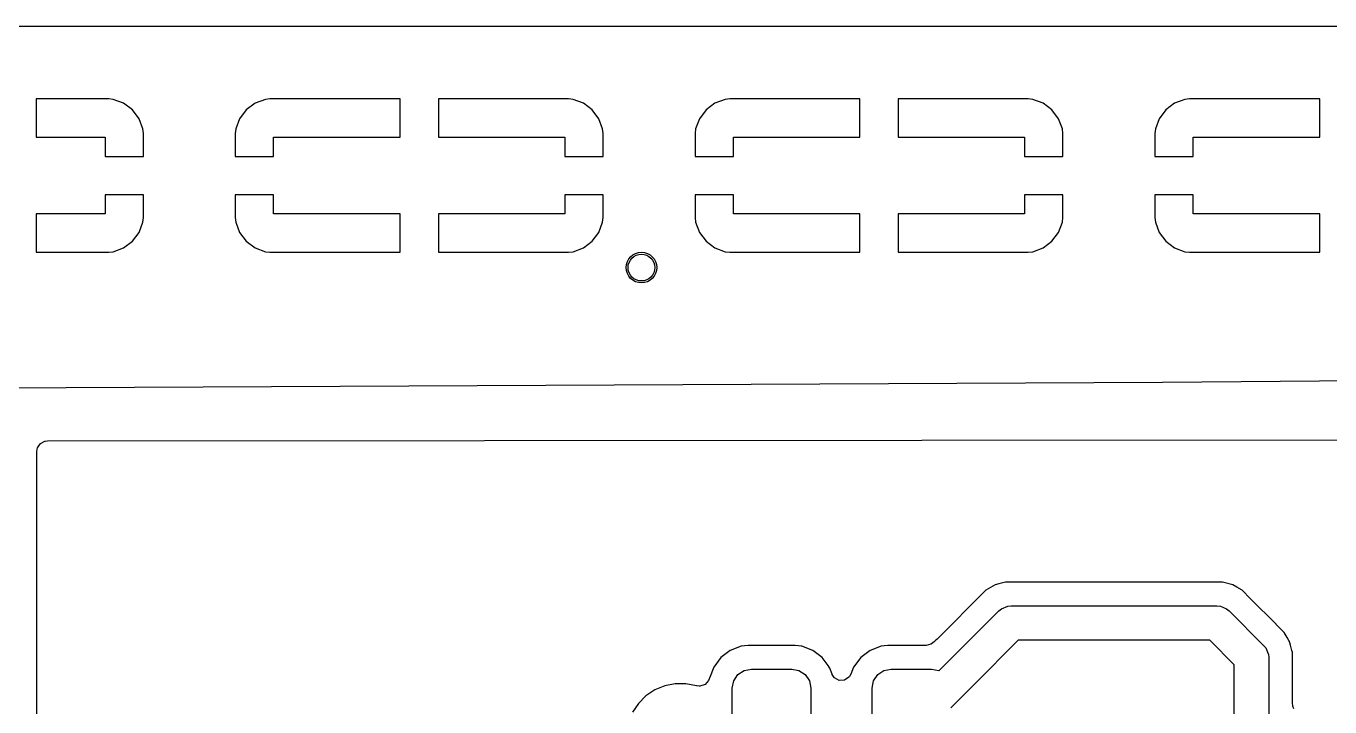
# Model space of a CAD drawing. Header units: inches. Extents: x 0.23 to 2.97, y 0.23 to 1.77.
# Drawn here: x 0.743 to 1.412, y 1.419 to 1.769 of the extents above; entities that cross this region are included whole.
import ezdxf

# ---------------------------------------------------------------- set-up
doc = ezdxf.new("R2010")
doc.units = ezdxf.units.IN
doc.header["$MEASUREMENT"] = 0
doc.layers.add('BLACK', color=250, linetype='CONTINUOUS')

msp = doc.modelspace()

# ---------------------------------------------------------------- linework, layer by layer
at = {"layer": 'BLACK', "linetype": 'CONTINUOUS'}
for p, q in [((0.71643, 1.76888), (2.96557, 1.76888)), ((0.78495, 1.7315), (0.74764, 1.7315)), ((0.74764, 1.7315), (0.74764, 1.71181)), ((0.7873, 1.73124), (0.78495, 1.7315)), ((0.7926, 1.72927), (0.7873, 1.73124)), ((0.7873, 1.73124), (0.7873, 1.73124)), ((0.79713, 1.72587), (0.7926, 1.72927)), ((0.7926, 1.72927), (0.7926, 1.72927)), ((0.86015, 1.72927), (0.85562, 1.72587)), ((0.86546, 1.73124), (0.86015, 1.72927)), ((0.86015, 1.72927), (0.86015, 1.72927)), ((0.8678, 1.7315), (0.86546, 1.73124)), ((0.86546, 1.73124), (0.86546, 1.73124)), ((0.93465, 1.7315), (0.8678, 1.7315)), ((0.93465, 1.71181), (0.93465, 1.7315)), ((1.02117, 1.7315), (0.95433, 1.7315)), ((0.95433, 1.7315), (0.95433, 1.71181)), ((1.02352, 1.73124), (1.02117, 1.7315)), ((1.02882, 1.72927), (1.02352, 1.73124)), ((1.02352, 1.73124), (1.02352, 1.73124)), ((1.03335, 1.72587), (1.02882, 1.72927)), ((1.02882, 1.72927), (1.02882, 1.72927)), ((1.09637, 1.72927), (1.09184, 1.72587)), ((1.10168, 1.73124), (1.09637, 1.72927)), ((1.09637, 1.72927), (1.09637, 1.72927)), ((1.10402, 1.7315), (1.10168, 1.73124)), ((1.10168, 1.73124), (1.10168, 1.73124)), ((1.17087, 1.7315), (1.10402, 1.7315)), ((1.17087, 1.71181), (1.17087, 1.7315)), ((1.2574, 1.7315), (1.19055, 1.7315)), ((1.19055, 1.7315), (1.19055, 1.71181)), ((1.25974, 1.73124), (1.2574, 1.7315)), ((1.26504, 1.72927), (1.25974, 1.73124)), ((1.25974, 1.73124), (1.25974, 1.73124)), ((1.26957, 1.72587), (1.26504, 1.72927)), ((1.26504, 1.72927), (1.26504, 1.72927)), ((1.33259, 1.72927), (1.32806, 1.72587)), ((1.3379, 1.73124), (1.33259, 1.72927)), ((1.33259, 1.72927), (1.33259, 1.72927)), ((1.34024, 1.7315), (1.3379, 1.73124)), ((1.3379, 1.73124), (1.3379, 1.73124)), ((1.40709, 1.7315), (1.34024, 1.7315)), ((1.40709, 1.71181), (1.40709, 1.7315)), ((0.80053, 1.72134), (0.79713, 1.72587)), ((0.79713, 1.72587), (0.79713, 1.72587)), ((0.85562, 1.72587), (0.85223, 1.72134)), ((0.85562, 1.72587), (0.85562, 1.72587)), ((1.03675, 1.72134), (1.03335, 1.72587)), ((1.03335, 1.72587), (1.03335, 1.72587)), ((1.09184, 1.72587), (1.08845, 1.72134)), ((1.09184, 1.72587), (1.09184, 1.72587)), ((1.27297, 1.72134), (1.26957, 1.72587)), ((1.26957, 1.72587), (1.26957, 1.72587)), ((1.32806, 1.72587), (1.32467, 1.72134)), ((1.32806, 1.72587), (1.32806, 1.72587)), ((0.8025, 1.71604), (0.80053, 1.72134)), ((0.80053, 1.72134), (0.80053, 1.72134)), ((0.80276, 1.71369), (0.8025, 1.71604)), ((0.8025, 1.71604), (0.8025, 1.71604)), ((0.85025, 1.71604), (0.85, 1.71369)), ((0.85223, 1.72134), (0.85025, 1.71604)), ((0.85025, 1.71604), (0.85025, 1.71604)), ((0.85223, 1.72134), (0.85223, 1.72134)), ((1.03872, 1.71604), (1.03675, 1.72134)), ((1.03675, 1.72134), (1.03675, 1.72134)), ((1.03898, 1.71369), (1.03872, 1.71604)), ((1.03872, 1.71604), (1.03872, 1.71604)), ((1.08647, 1.71604), (1.08622, 1.71369)), ((1.08845, 1.72134), (1.08647, 1.71604)), ((1.08647, 1.71604), (1.08647, 1.71604)), ((1.08845, 1.72134), (1.08845, 1.72134)), ((1.27494, 1.71604), (1.27297, 1.72134)), ((1.27297, 1.72134), (1.27297, 1.72134)), ((1.2752, 1.71369), (1.27494, 1.71604)), ((1.27494, 1.71604), (1.27494, 1.71604)), ((1.32269, 1.71604), (1.32244, 1.71369)), ((1.32467, 1.72134), (1.32269, 1.71604)), ((1.32269, 1.71604), (1.32269, 1.71604)), ((1.32467, 1.72134), (1.32467, 1.72134)), ((0.74764, 1.71181), (0.78307, 1.71181)), ((0.78307, 1.71181), (0.78307, 1.70197)), ((0.80276, 1.70197), (0.80276, 1.71369)), ((0.80276, 1.71369), (0.80276, 1.71369)), ((0.85, 1.71369), (0.85, 1.70197)), ((0.86969, 1.70197), (0.86969, 1.71181)), ((0.86969, 1.71181), (0.93465, 1.71181)), ((0.95433, 1.71181), (1.01929, 1.71181)), ((1.01929, 1.71181), (1.01929, 1.70197)), ((1.03898, 1.70197), (1.03898, 1.71369)), ((1.03898, 1.71369), (1.03898, 1.71369)), ((1.08622, 1.71369), (1.08622, 1.70197)), ((1.10591, 1.70197), (1.10591, 1.71181)), ((1.10591, 1.71181), (1.17087, 1.71181)), ((1.19055, 1.71181), (1.25551, 1.71181)), ((1.25551, 1.71181), (1.25551, 1.70197)), ((1.2752, 1.70197), (1.2752, 1.71369)), ((1.2752, 1.71369), (1.2752, 1.71369)), ((1.32244, 1.71369), (1.32244, 1.70197)), ((1.34213, 1.70197), (1.34213, 1.71181)), ((1.34213, 1.71181), (1.40709, 1.71181)), ((0.78307, 1.70197), (0.80276, 1.70197)), ((0.85, 1.70197), (0.86969, 1.70197)), ((1.01929, 1.70197), (1.03898, 1.70197)), ((1.08622, 1.70197), (1.10591, 1.70197)), ((1.25551, 1.70197), (1.2752, 1.70197)), ((1.32244, 1.70197), (1.34213, 1.70197)), ((0.80276, 1.68228), (0.78307, 1.68228)), ((0.78307, 1.68228), (0.78307, 1.67244)), ((0.80276, 1.67056), (0.80276, 1.68228)), ((0.86969, 1.68228), (0.85, 1.68228)), ((0.85, 1.68228), (0.85, 1.67056)), ((0.86969, 1.67244), (0.86969, 1.68228)), ((1.03898, 1.68228), (1.01929, 1.68228)), ((1.01929, 1.68228), (1.01929, 1.67244)), ((1.03898, 1.67056), (1.03898, 1.68228)), ((1.10591, 1.68228), (1.08622, 1.68228)), ((1.08622, 1.68228), (1.08622, 1.67056)), ((1.10591, 1.67244), (1.10591, 1.68228)), ((1.2752, 1.68228), (1.25551, 1.68228)), ((1.25551, 1.68228), (1.25551, 1.67244)), ((1.2752, 1.67056), (1.2752, 1.68228)), ((1.34213, 1.68228), (1.32244, 1.68228)), ((1.32244, 1.68228), (1.32244, 1.67056)), ((1.34213, 1.67244), (1.34213, 1.68228)), ((0.78307, 1.67244), (0.74764, 1.67244)), ((0.74764, 1.67244), (0.74764, 1.65276)), ((0.80053, 1.66291), (0.8025, 1.66821)), ((0.8025, 1.66821), (0.80276, 1.67056)), ((0.8025, 1.66821), (0.8025, 1.66821)), ((0.80276, 1.67056), (0.80276, 1.67056)), ((0.85, 1.67056), (0.85025, 1.66821)), ((0.85025, 1.66821), (0.85025, 1.66821)), ((0.85025, 1.66821), (0.85223, 1.66291)), ((0.93465, 1.67244), (0.86969, 1.67244)), ((0.93465, 1.65276), (0.93465, 1.67244)), ((1.01929, 1.67244), (0.95433, 1.67244)), ((0.95433, 1.67244), (0.95433, 1.65276)), ((1.03675, 1.66291), (1.03872, 1.66821)), ((1.03872, 1.66821), (1.03898, 1.67056)), ((1.03872, 1.66821), (1.03872, 1.66821)), ((1.03898, 1.67056), (1.03898, 1.67056)), ((1.08622, 1.67056), (1.08647, 1.66821)), ((1.08647, 1.66821), (1.08647, 1.66821)), ((1.08647, 1.66821), (1.08845, 1.66291)), ((1.17087, 1.67244), (1.10591, 1.67244)), ((1.17087, 1.65276), (1.17087, 1.67244)), ((1.25551, 1.67244), (1.19055, 1.67244)), ((1.19055, 1.67244), (1.19055, 1.65276)), ((1.27297, 1.66291), (1.27494, 1.66821)), ((1.27494, 1.66821), (1.2752, 1.67056)), ((1.27494, 1.66821), (1.27494, 1.66821)), ((1.2752, 1.67056), (1.2752, 1.67056)), ((1.32244, 1.67056), (1.32269, 1.66821)), ((1.32269, 1.66821), (1.32269, 1.66821)), ((1.32269, 1.66821), (1.32467, 1.66291)), ((1.40709, 1.67244), (1.34213, 1.67244)), ((1.40709, 1.65276), (1.40709, 1.67244)), ((0.79713, 1.65838), (0.80053, 1.66291)), ((0.80053, 1.66291), (0.80053, 1.66291)), ((0.85223, 1.66291), (0.85223, 1.66291)), ((0.85223, 1.66291), (0.85562, 1.65838)), ((1.03335, 1.65838), (1.03675, 1.66291)), ((1.03675, 1.66291), (1.03675, 1.66291)), ((1.08845, 1.66291), (1.08845, 1.66291)), ((1.08845, 1.66291), (1.09184, 1.65838)), ((1.26957, 1.65838), (1.27297, 1.66291)), ((1.27297, 1.66291), (1.27297, 1.66291)), ((1.32467, 1.66291), (1.32467, 1.66291)), ((1.32467, 1.66291), (1.32806, 1.65838)), ((0.7873, 1.65301), (0.7926, 1.65499)), ((0.7926, 1.65499), (0.79713, 1.65838)), ((0.7926, 1.65499), (0.7926, 1.65499)), ((0.79713, 1.65838), (0.79713, 1.65838)), ((0.85562, 1.65838), (0.85562, 1.65838)), ((0.85562, 1.65838), (0.86015, 1.65499)), ((0.86015, 1.65499), (0.86015, 1.65499)), ((0.86015, 1.65499), (0.86546, 1.65301)), ((1.02352, 1.65301), (1.02882, 1.65499)), ((1.02882, 1.65499), (1.03335, 1.65838)), ((1.02882, 1.65499), (1.02882, 1.65499)), ((1.03335, 1.65838), (1.03335, 1.65838)), ((1.09184, 1.65838), (1.09184, 1.65838)), ((1.09184, 1.65838), (1.09637, 1.65499)), ((1.09637, 1.65499), (1.09637, 1.65499)), ((1.09637, 1.65499), (1.10168, 1.65301)), ((1.25974, 1.65301), (1.26504, 1.65499)), ((1.26504, 1.65499), (1.26957, 1.65838)), ((1.26504, 1.65499), (1.26504, 1.65499)), ((1.26957, 1.65838), (1.26957, 1.65838)), ((1.32806, 1.65838), (1.32806, 1.65838)), ((1.32806, 1.65838), (1.33259, 1.65499)), ((1.33259, 1.65499), (1.33259, 1.65499)), ((1.33259, 1.65499), (1.3379, 1.65301)), ((0.74764, 1.65276), (0.78495, 1.65276)), ((0.78495, 1.65276), (0.7873, 1.65301)), ((0.78495, 1.65276), (0.78495, 1.65276)), ((0.7873, 1.65301), (0.7873, 1.65301)), ((0.86546, 1.65301), (0.86546, 1.65301)), ((0.86546, 1.65301), (0.8678, 1.65276)), ((0.8678, 1.65276), (0.8678, 1.65276)), ((0.8678, 1.65276), (0.93465, 1.65276)), ((0.95433, 1.65276), (1.02117, 1.65276)), ((1.02117, 1.65276), (1.02352, 1.65301)), ((1.02117, 1.65276), (1.02117, 1.65276)), ((1.02352, 1.65301), (1.02352, 1.65301)), ((1.10168, 1.65301), (1.10168, 1.65301)), ((1.10168, 1.65301), (1.10402, 1.65276)), ((1.10402, 1.65276), (1.10402, 1.65276)), ((1.10402, 1.65276), (1.17087, 1.65276)), ((1.19055, 1.65276), (1.25739, 1.65276)), ((1.25739, 1.65276), (1.2574, 1.65276)), ((1.2574, 1.65276), (1.25974, 1.65301)), ((1.25974, 1.65301), (1.25974, 1.65301)), ((1.3379, 1.65301), (1.3379, 1.65301)), ((1.3379, 1.65301), (1.34024, 1.65276)), ((1.34024, 1.65276), (1.34024, 1.65276)), ((1.34024, 1.65276), (1.40709, 1.65276)), ((1.67815, 1.58915), (1.3264, 1.58583)), ((1.32638, 1.58583), (0.71819, 1.58286)), ((1.3264, 1.58583), (1.32638, 1.58583)), ((0.7484, 1.55226), (0.74989, 1.55458)), ((0.74989, 1.55458), (0.74994, 1.55462)), ((0.74994, 1.55462), (0.7521, 1.5557)), ((0.7521, 1.5557), (0.7524, 1.55577)), ((0.7524, 1.55577), (0.75343, 1.55588)), ((0.75343, 1.55588), (1.66042, 1.55659)), ((0.74803, 1.5503), (0.74823, 1.55167)), ((0.74803, 1.40604), (0.74803, 1.5503)), ((0.74823, 1.55167), (0.74824, 1.55171)), ((0.74824, 1.55171), (0.7484, 1.55226)), ((1.24042, 1.48192), (1.23563, 1.47916)), ((1.2422, 1.4824), (1.24042, 1.48192)), ((1.24042, 1.48192), (1.24042, 1.48192)), ((1.24576, 1.48336), (1.2422, 1.4824)), ((1.2422, 1.4824), (1.2422, 1.4824)), ((1.25129, 1.48336), (1.24576, 1.48336)), ((1.24576, 1.48336), (1.24576, 1.48336)), ((1.25159, 1.48336), (1.25129, 1.48336)), ((1.25166, 1.48336), (1.25159, 1.48336)), ((1.25167, 1.48336), (1.25166, 1.48336)), ((1.35119, 1.48336), (1.25167, 1.48336)), ((1.3571, 1.48336), (1.35119, 1.48336)), ((1.35119, 1.48336), (1.35119, 1.48336)), ((1.36244, 1.48192), (1.3571, 1.48336)), ((1.3571, 1.48336), (1.3571, 1.48336)), ((1.36454, 1.48071), (1.36244, 1.48192)), ((1.36723, 1.47916), (1.36454, 1.48071)), ((1.36454, 1.48071), (1.36454, 1.48071)), ((1.23172, 1.47525), (1.214, 1.45753)), ((1.23563, 1.47916), (1.23172, 1.47525)), ((1.23563, 1.47916), (1.23563, 1.47916)), ((1.37159, 1.4748), (1.36723, 1.47916)), ((1.36723, 1.47916), (1.36723, 1.47916)), ((1.36723, 1.47916), (1.36723, 1.47916)), ((1.38468, 1.46171), (1.37159, 1.4748)), ((1.37159, 1.4748), (1.37159, 1.4748)), ((1.21715, 1.44351), (1.24226, 1.46862)), ((1.24226, 1.46862), (1.2436, 1.46972)), ((1.2436, 1.46972), (1.2468, 1.47104)), ((1.2468, 1.47104), (1.24852, 1.47121)), ((1.2468, 1.47104), (1.2468, 1.47104)), ((1.24852, 1.47121), (1.35433, 1.47121)), ((1.35433, 1.47121), (1.35606, 1.47104)), ((1.35606, 1.47104), (1.35606, 1.47104)), ((1.35606, 1.47104), (1.35925, 1.46972)), ((1.35925, 1.46972), (1.36059, 1.46862)), ((1.36059, 1.46862), (1.37831, 1.4509)), ((1.38473, 1.46165), (1.38468, 1.46171)), ((1.38468, 1.46171), (1.38468, 1.46171)), ((1.38885, 1.45753), (1.38473, 1.46165)), ((1.38473, 1.46165), (1.38473, 1.46165)), ((1.21052, 1.45405), (1.20977, 1.4533)), ((1.214, 1.45753), (1.21052, 1.45405)), ((1.39039, 1.45487), (1.38885, 1.45753)), ((1.38885, 1.45753), (1.38885, 1.45753)), ((1.3913, 1.4533), (1.39039, 1.45487)), ((1.39039, 1.45487), (1.39039, 1.45487)), ((1.10428, 1.44823), (1.09946, 1.44458)), ((1.1099, 1.45045), (1.10428, 1.44823)), ((1.10428, 1.44823), (1.10428, 1.44823)), ((1.11153, 1.45065), (1.1099, 1.45045)), ((1.11344, 1.45088), (1.11153, 1.45065)), ((1.13755, 1.45088), (1.11344, 1.45088)), ((1.11344, 1.45088), (1.11344, 1.45088)), ((1.13932, 1.45066), (1.13755, 1.45088)), ((1.13755, 1.45088), (1.13755, 1.45088)), ((1.14079, 1.45049), (1.13932, 1.45066)), ((1.14091, 1.45048), (1.14079, 1.45049)), ((1.14108, 1.45045), (1.14091, 1.45048)), ((1.1467, 1.44823), (1.14108, 1.45045)), ((1.14108, 1.45045), (1.14108, 1.45045)), ((1.15152, 1.44458), (1.1467, 1.44823)), ((1.1467, 1.44823), (1.1467, 1.44823)), ((1.1467, 1.44823), (1.1467, 1.44823)), ((1.17613, 1.44823), (1.17131, 1.44458)), ((1.18175, 1.45045), (1.17613, 1.44823)), ((1.17613, 1.44823), (1.17613, 1.44823)), ((1.18338, 1.45065), (1.18175, 1.45045)), ((1.18529, 1.45088), (1.18338, 1.45065)), ((1.20491, 1.45088), (1.18529, 1.45088)), ((1.20725, 1.45147), (1.20491, 1.45088)), ((1.20816, 1.45197), (1.20725, 1.45147)), ((1.20927, 1.4528), (1.20816, 1.45197)), ((1.20977, 1.4533), (1.20927, 1.4528)), ((1.25219, 1.45349), (1.22968, 1.43098)), ((1.35066, 1.45349), (1.25219, 1.45349)), ((1.36319, 1.44097), (1.35066, 1.45349)), ((1.37831, 1.4509), (1.37941, 1.44956)), ((1.37941, 1.44956), (1.38068, 1.44649)), ((1.39154, 1.45288), (1.3913, 1.4533)), ((1.3913, 1.4533), (1.3913, 1.4533)), ((1.39162, 1.45276), (1.39154, 1.45288)), ((1.39164, 1.45267), (1.39162, 1.45276)), ((1.39177, 1.45225), (1.39164, 1.45267)), ((1.39179, 1.45212), (1.39177, 1.45225)), ((1.39209, 1.45099), (1.39179, 1.45212)), ((1.39283, 1.44824), (1.39209, 1.45099)), ((1.39283, 1.44823), (1.39283, 1.44824)), ((1.39305, 1.4474), (1.39283, 1.44823)), ((1.39283, 1.44823), (1.39283, 1.44823)), ((1.39305, 1.44138), (1.39305, 1.4474)), ((1.09946, 1.44458), (1.09581, 1.43977)), ((1.15452, 1.44063), (1.15152, 1.44458)), ((1.15517, 1.43977), (1.15452, 1.44063)), ((1.17131, 1.44458), (1.16766, 1.43977)), ((1.21155, 1.43791), (1.21715, 1.44351)), ((1.36319, 1.4142), (1.36319, 1.44097)), ((1.38068, 1.44649), (1.38074, 1.44636)), ((1.38074, 1.44636), (1.38091, 1.44464)), ((1.38091, 1.44464), (1.38091, 1.4142)), ((1.39305, 1.42133), (1.39305, 1.44138)), ((1.39305, 1.44138), (1.39305, 1.44138)), ((1.09342, 1.43367), (1.09309, 1.4329)), ((1.09354, 1.43401), (1.09342, 1.43367)), ((1.09581, 1.43977), (1.09354, 1.43401)), ((1.09581, 1.43977), (1.09581, 1.43977)), ((1.10606, 1.43265), (1.1082, 1.43585)), ((1.1082, 1.43585), (1.11139, 1.43798)), ((1.11139, 1.43798), (1.11516, 1.43873)), ((1.11516, 1.43873), (1.13583, 1.43873)), ((1.13583, 1.43873), (1.13959, 1.43798)), ((1.13959, 1.43798), (1.14279, 1.43585)), ((1.14279, 1.43585), (1.14492, 1.43265)), ((1.15541, 1.43915), (1.15517, 1.43977)), ((1.15517, 1.43977), (1.15517, 1.43977)), ((1.15662, 1.4361), (1.15541, 1.43915)), ((1.15669, 1.43593), (1.15662, 1.4361)), ((1.15771, 1.43433), (1.15669, 1.43593)), ((1.1578, 1.43424), (1.15771, 1.43433)), ((1.15789, 1.43415), (1.1578, 1.43424)), ((1.16027, 1.43279), (1.15789, 1.43415)), ((1.16525, 1.43454), (1.16302, 1.43294)), ((1.16553, 1.43489), (1.16525, 1.43454)), ((1.16622, 1.4361), (1.16553, 1.43489)), ((1.16766, 1.43977), (1.16622, 1.4361)), ((1.16766, 1.43977), (1.16766, 1.43977)), ((1.16766, 1.43977), (1.16766, 1.43977)), ((1.17791, 1.43265), (1.18005, 1.43585)), ((1.18005, 1.43585), (1.18324, 1.43798)), ((1.18324, 1.43798), (1.18701, 1.43873)), ((1.18701, 1.43873), (1.20768, 1.43873)), ((1.20768, 1.43873), (1.21144, 1.43798)), ((1.21144, 1.43798), (1.21155, 1.43791)), ((1.06553, 1.42802), (1.06096, 1.42496)), ((1.0706, 1.43012), (1.06553, 1.42802)), ((1.06553, 1.42802), (1.06553, 1.42802)), ((1.06553, 1.42802), (1.06553, 1.42802)), ((1.07599, 1.43119), (1.0706, 1.43012)), ((1.0706, 1.43012), (1.0706, 1.43012)), ((1.08149, 1.43119), (1.07599, 1.43119)), ((1.07599, 1.43119), (1.07599, 1.43119)), ((1.07599, 1.43119), (1.07599, 1.43119)), ((1.08688, 1.43012), (1.08149, 1.43119)), ((1.08149, 1.43119), (1.08149, 1.43119)), ((1.08149, 1.43119), (1.08149, 1.43119)), ((1.0869, 1.43011), (1.08688, 1.43012)), ((1.08695, 1.4301), (1.0869, 1.43011)), ((1.0869, 1.43011), (1.0869, 1.43011)), ((1.08701, 1.43009), (1.08695, 1.4301)), ((1.08703, 1.43009), (1.08701, 1.43009)), ((1.08831, 1.42994), (1.08703, 1.43009)), ((1.08703, 1.43009), (1.08703, 1.43009)), ((1.08872, 1.42995), (1.08831, 1.42994)), ((1.09134, 1.43078), (1.08872, 1.42995)), ((1.08872, 1.42995), (1.08872, 1.42995)), ((1.09309, 1.4329), (1.09134, 1.43078)), ((1.10531, 1.42889), (1.10606, 1.43265)), ((1.10531, 1.41216), (1.10531, 1.42889)), ((1.14492, 1.43265), (1.14567, 1.42889)), ((1.14567, 1.42889), (1.14567, 1.39345)), ((1.16302, 1.43294), (1.16027, 1.43279)), ((1.17717, 1.42889), (1.17791, 1.43265)), ((1.17717, 1.39345), (1.17717, 1.42889)), ((1.22968, 1.43098), (1.21752, 1.41882)), ((1.05707, 1.42108), (1.05402, 1.41651)), ((1.06096, 1.42496), (1.05707, 1.42108)), ((1.05707, 1.42108), (1.05707, 1.42108)), ((1.05707, 1.42108), (1.05707, 1.42108)), ((1.06096, 1.42496), (1.06096, 1.42496)), ((1.06096, 1.42496), (1.06096, 1.42496)), ((1.39335, 1.41965), (1.39305, 1.42133)), ((1.39384, 1.41831), (1.39335, 1.41965))]:
    msp.add_line(p, q, dxfattribs=at)
at = {"layer": 'BLACK'}
msp.add_circle((1.05866, 1.64488), 0.00787, dxfattribs=at)
at = {"layer": 'WHITE'}
msp.add_circle((1.05866, 1.64488), 0.00689, dxfattribs=at)

doc.saveas('drawing.dxf')
